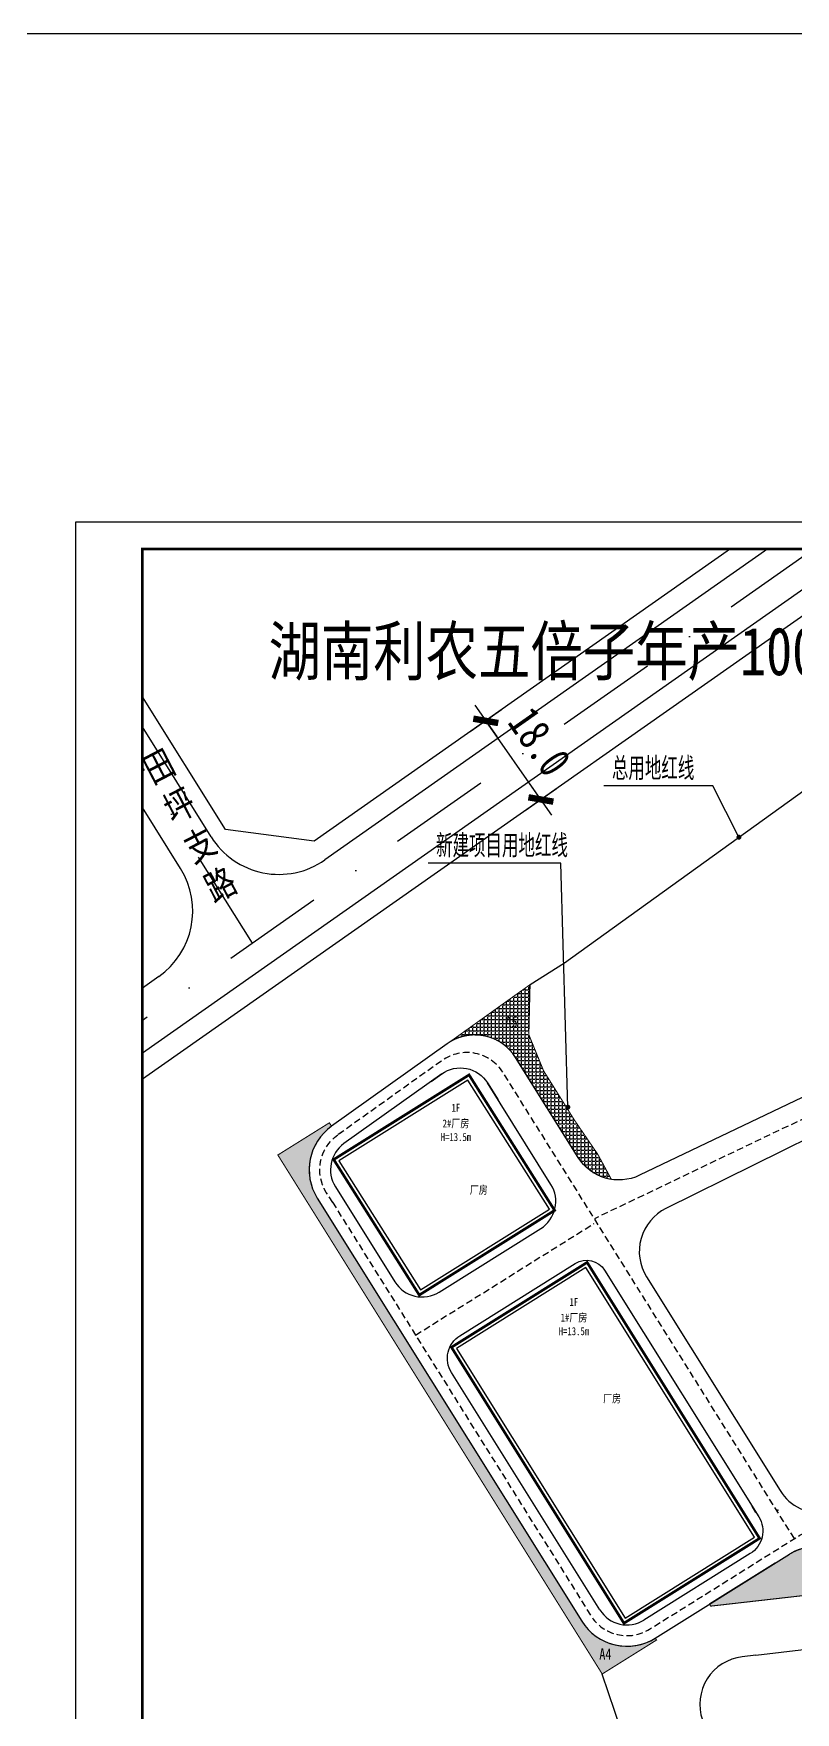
# Model space of a CAD drawing. Extents: x -809667 to 586099, y 3084146 to 3634412.
# Drawn here: x 382488.2 to 382631, y 3085645.5 to 3085960.2 of the extents above; entities that cross this region are included whole.
import ezdxf
from ezdxf.enums import TextEntityAlignment as Align

# ---------------------------------------------------------------- set-up
doc = ezdxf.new("R2010")
doc.units = 0
doc.header["$LTSCALE"] = 0.5
doc.header["$PDSIZE"] = 0.2
doc.linetypes.add('DASHDOT', pattern=[25.4, 12.7, -6.35, 0, -6.35])
doc.linetypes.add('DASHED', pattern=[0.75, 0.5, -0.25])
doc.layers.get('0').update_dxf_attribs({"linetype": 'CONTINUOUS'})
doc.layers.get('Defpoints').update_dxf_attribs({"linetype": 'CONTINUOUS'})
for name, color, linetype in [('0-人行道线', 46, 'CONTINUOUS'), ('DIM_LEAD', 3, 'CONTINUOUS'), ('DM-尺寸标注', 7, 'CONTINUOUS'), ('JMD', 7, 'CONTINUOUS'), ('JZD', 7, 'CONTINUOUS'), ('PUB_TITLE', 4, 'CONTINUOUS'), ('RD-中线', 1, 'DASHDOT'), ('RD-侧石线', 5, 'CONTINUOUS'), ('RD-红线', 7, 'CONTINUOUS'), ('wz', 6, 'CONTINUOUS'), ('后期', 7, 'CONTINUOUS'), ('建筑', 7, 'CONTINUOUS'), ('文字', 7, 'CONTINUOUS'), ('绿化轮廓', 3, 'CONTINUOUS'), ('道路', 4, 'CONTINUOUS')]:
    doc.layers.add(name, color=color, linetype=linetype)
doc.styles.add('-宋体', font='', dxfattribs={"width": 0.6})
doc.styles.add('_宋体', font='', dxfattribs={"width": 0.8})
doc.styles.add('DIMST', font='', dxfattribs={"width": 0.8})
doc.styles.add('HZ', font='', dxfattribs={"width": 0.8})
doc.styles.get("Standard").update_dxf_attribs({"font": 'rs.shx', "bigfont": 'hztxt.shx'})
doc.styles.get('-宋体').set_extended_font_data('NSimSun')
doc.styles.get('_宋体').set_extended_font_data('SimSun')
doc.styles.get('DIMST').set_extended_font_data('SimSun')
doc.styles.get('HZ').set_extended_font_data('NSimSun')
doc.dimstyles.get("Standard").update_dxf_attribs({"dimtxt": 0.18, "dimasz": 0.18, "dimexe": 0.18, "dimexo": 0.0625, "dimgap": 0.09, "dimtad": 0, "dimtih": 1, "dimtoh": 1, "dimdec": 4, "dimzin": 0, "dimdsep": 46, "dimtxsty": 'Standard', "dimcen": 0.09, "dimadec": 0, "dimazin": 0, "dimtfac": 1, "dimtdec": 4, "dimtofl": 0, "dimtmove": 0, "dimatfit": 3, "dimfxl": 0, "dimtolj": 1, "dimtzin": 0, "dimarcsym": 0})
pattern_1 = [(0, (-703.36834, 0), (0, 0.6985), [0.508, -0.1905]), (90, (-703.36834, 0), (-0.6985, 4e-17), [0.508, -0.1905])]

# ---------------------------------------------------------------- blocks, each defined once
blk = doc.blocks.new('尺寸线')
for p, q in [((0, 60), (0, -60)), ((-60, 0), (60, 0))]:
    blk.add_line(p, q)
at = {"const_width": 20}
blk.add_lwpolyline([(-28, -28), (28, 28)], dxfattribs=at)
blk = doc.blocks.new('*D73')
at = {"layer": 'Defpoints', "color": 0, "linetype": 'Continuous', "transparency": 16777216}
for p in [(382572.96, 3085831.33), (382572.96, 3085831.33), (382583.3, 3085816.59)]:
    blk.add_point(p, dxfattribs=at)
at = {"layer": 'DM-尺寸标注', "color": 0, "linetype": 'Continuous', "lineweight": -2, "transparency": 16777216}
for p, q in [((382572.92, 3085831.38), (382572.89, 3085831.43)), ((382583.3, 3085816.59), (382572.96, 3085831.33)), ((382583.33, 3085816.54), (382583.37, 3085816.49))]:
    blk.add_line(p, q, dxfattribs=at)
at = {"layer": 'DM-尺寸标注', "color": 0, "linetype": 'Continuous', "lineweight": -2, "transparency": 16777216, "xscale": 0.06, "yscale": 0.06, "zscale": 0.06}
for p, rotation in [((382572.96, 3085831.33), 305.0613931713592), ((382583.3, 3085816.59), 125.0613931713591)]:
    blk.add_blockref('尺寸线', p, dxfattribs=dict(at, rotation=rotation))
at = {"layer": 'DM-尺寸标注', "color": 0, "linetype": 'Continuous', "transparency": 16777216, "insert": (382583.04, 3085827.41), "char_height": 6, "attachment_point": 5, "rotation": 305.0614, "style": 'DIMST'}
blk.add_mtext('\\A1;18.0', dxfattribs=at)
blk = doc.blocks.new('GC0000')
at = {"linetype": 'Continuous'}
blk.add_point((0, 0), dxfattribs=at)

msp = doc.modelspace()

# ---------------------------------------------------------------- hatches: boundary and pattern name
at = {"layer": '绿化轮廓'}
h = msp.add_hatch(dxfattribs=at)
h.set_pattern_fill('ANGLE', color=256, scale=0.2)
h.set_pattern_definition(pattern_1)
edge = h.paths.add_edge_path()
edge.add_line((382578.564, 3085768.234), (382590.275, 3085749.502))
edge.add_arc((382597.906, 3085754.273), 9, 212.01433, 261.09929)
edge.add_line((382596.514, 3085745.382), (382593.923, 3085750.145))
edge.add_line((382593.923, 3085750.145), (382589.603, 3085756.47))
edge.add_line((382589.603, 3085756.47), (382583.783, 3085765.77))
edge.add_line((382583.783, 3085765.77), (382581.033, 3085772.498))
edge.add_line((382581.033, 3085772.498), (382581.269, 3085781.892))
edge.add_line((382581.269, 3085781.892), (382565.706, 3085770.789))
edge.add_arc((382570.933, 3085763.463), 9, 32.01384, 125.50351, ccw=False)
h = msp.add_hatch(dxfattribs=at)
h.set_pattern_fill('ANGLE', color=256, scale=0.2)
h.set_pattern_definition(pattern_1)
edge = h.paths.add_edge_path()
edge.add_line((382541.371, 3085741.893), (382590.969, 3085662.564))
edge.add_arc((382599.448, 3085667.865), 10, 212.01384, 302.01384)
edge.add_line((382604.749, 3085659.386), (382604.968, 3085659.036))
edge.add_line((382604.968, 3085659.036), (382594.792, 3085652.674))
edge.add_line((382594.792, 3085652.674), (382533.976, 3085749.948))
edge.add_line((382533.976, 3085749.948), (382543.635, 3085755.987))
edge.add_line((382543.635, 3085755.987), (382544.043, 3085755.335))
edge.add_arc((382549.85, 3085747.195), 10, 125.50351, 212.01384)
h = msp.add_hatch(dxfattribs=at)
h.set_pattern_fill('ANGLE', color=256, scale=0.2)
h.set_pattern_definition(pattern_1)
edge = h.paths.add_edge_path()
edge.add_arc((382616.155, 3086098.335), 420.89, 276.57904, 278.13188)
edge.add_line((382675.691, 3085681.678), (382702.204, 3085687.875))
edge.add_line((382702.204, 3085687.875), (382703.647, 3085675.463))
edge.add_line((382703.647, 3085675.463), (382615.142, 3085665.397))
edge.add_line((382615.142, 3085665.397), (382614.924, 3085665.747))
edge.add_line((382614.924, 3085665.747), (382629.937, 3085675.133))
edge.add_arc((382634.708, 3085667.502), 9, 97.00887, 122.01384, ccw=False)
edge.add_line((382633.61, 3085676.435), (382664.378, 3085680.217))

# ---------------------------------------------------------------- linework, layer by layer
at = {"layer": '0-人行道线', "linetype": 'Continuous'}
msp.add_line((382650.215, 3085863.553), (382548.395, 3085792.095), dxfattribs=at)
at = {"layer": '0-人行道线', "linetype": 'Continuous', "flags": 128}
for points in [[(382618.876, 3085863.553), (382540.799, 3085808.758)], [(382540.799, 3085808.758), (382524.137, 3085810.96), (382508.568, 3085835.862)], [(382548.395, 3085792.095), (382508.568, 3085764.144)]]:
    msp.add_lwpolyline(points, dxfattribs=at)
at = {"layer": 'DIM_LEAD', "linetype": 'Continuous'}
for p, q in [((382615.554, 3085819.135), (382595.117, 3085819.135)), ((382620.428, 3085809.516), (382615.554, 3085819.135)), ((382587.049, 3085804.652), (382562.14, 3085804.652)), ((382588.347, 3085758.917), (382587.049, 3085804.652))]:
    msp.add_line(p, q, dxfattribs=at)
at = {"layer": 'DIM_LEAD', "linetype": 'Continuous', "const_width": 0.467}
for points in [[(382620.534, 3085809.308, 1), (382620.323, 3085809.725, 1)], [(382588.354, 3085758.683, 1), (382588.341, 3085759.15, 1)]]:
    msp.add_lwpolyline(points, format="xyb", close=True, dxfattribs=at)
at = {"layer": 'PUB_TITLE', "linetype": 'Continuous'}
msp.add_lwpolyline([(382496.068, 3085571.553), (382916.568, 3085571.553), (382916.568, 3085868.553), (382496.068, 3085868.553)], close=True, dxfattribs=at)
at = {"layer": 'PUB_TITLE', "linetype": 'Continuous', "const_width": 0.5}
msp.add_lwpolyline([(382508.568, 3085576.553), (382911.568, 3085576.553), (382911.568, 3085863.553), (382508.568, 3085863.553)], close=True, dxfattribs=at)
at = {"layer": 'RD-中线', "ltscale": 3}
for points in [[(382634.545, 3085863.553), (382508.568, 3085775.141)], [(382529.215, 3085789.631), (382508.568, 3085822.656)]]:
    msp.add_lwpolyline(points, dxfattribs=at)
at = {"layer": 'RD-侧石线'}
for p, q in [((382521.451, 3085809.595), (382508.568, 3085830.202)), ((382515.739, 3085803.638), (382508.568, 3085815.109))]:
    msp.add_line(p, q, dxfattribs=at)
at = {"layer": 'RD-红线', "flags": 128}
msp.add_lwpolyline([(382508.693, 3085786.226), (382508.568, 3085786.138)], dxfattribs=at)
at = {"layer": '建筑', "linetype": 'Continuous', "const_width": 0.5, "flags": 128}
for points in [[(382560.493, 3085723.706), (382585.87, 3085739.572), (382569.826, 3085764.967), (382544.448, 3085749.101)], [(382598.866, 3085662.194), (382624.303, 3085678.097), (382591.966, 3085729.821), (382566.528, 3085713.917)]]:
    msp.add_lwpolyline(points, close=True, dxfattribs=at)
at = {"layer": '建筑', "linetype": 'Continuous', "flags": 128}
for points in [[(382560.712, 3085724.669), (382584.903, 3085739.793), (382569.606, 3085764.004), (382545.416, 3085748.88)], [(382599.088, 3085663.158), (382623.339, 3085678.32), (382591.743, 3085728.856), (382567.493, 3085713.694)]]:
    msp.add_lwpolyline(points, close=True, dxfattribs=at)
msp.add_lwpolyline([(382627.219, 3085673.434), (382614.924, 3085665.747)], dxfattribs=at)
at = {"layer": '文字', "color": 3, "linetype": 'Continuous', "flags": 128}
msp.add_lwpolyline([(381543.42, 3085960.15), (382983.269, 3085960.15), (382983.269, 3085486.288), (381543.42, 3085486.288)], close=True, dxfattribs=at)
at = {"layer": '文字', "linetype": 'Continuous', "flags": 128}
msp.add_lwpolyline([(382581.269, 3085781.892), (382587.728, 3085785.991), (382691.992, 3085861.002), (382748.361, 3085745.012)], dxfattribs=at)
at = {"layer": '绿化轮廓', "linetype": 'Continuous', "ltscale": 0.001, "const_width": 0.2, "flags": 128}
for points in [[(382578.564, 3085768.234), (382590.275, 3085749.502, 0.2175095), (382596.514, 3085745.382), (382593.923, 3085750.145), (382589.603, 3085756.47), (382583.783, 3085765.77), (382581.033, 3085772.498), (382581.269, 3085781.892), (382565.706, 3085770.789), (382565.706, 3085770.789), (382565.706, 3085770.789, -0.4321672), (382578.564, 3085768.234)], [(382541.371, 3085741.893), (382590.969, 3085662.564, 0.4142136), (382604.749, 3085659.386), (382604.968, 3085659.036), (382594.792, 3085652.674), (382533.976, 3085749.948), (382543.635, 3085755.987), (382544.043, 3085755.335, 0.396485), (382541.371, 3085741.893)], [(382664.378, 3085680.217, 0.0067756), (382675.691, 3085681.678), (382702.204, 3085687.875), (382703.647, 3085675.463), (382615.142, 3085665.397), (382614.924, 3085665.747), (382629.937, 3085675.133, -0.1095397), (382633.61, 3085676.435), (382664.378, 3085680.217)]]:
    msp.add_lwpolyline(points, format="xyb", dxfattribs=at)
at = {"layer": '道路', "linetype": 'Continuous'}
for p, q in [((382625.84, 3085863.553), (382542.79, 3085805.268)), ((382643.251, 3085863.553), (382546.792, 3085795.858)), ((382565.706, 3085770.789), (382544.043, 3085755.335)), ((382541.371, 3085741.893), (382590.969, 3085662.564)), ((382623.614, 3085682.973), (382622.882, 3085684.144)), ((382604.749, 3085659.386), (382629.937, 3085675.133)), ((382623.625, 3085656.2, -859.056), (382759.171, 3085672.275, -859.056)), ((382599.991, 3085637.395), (382594.792, 3085652.674))]:
    msp.add_line(p, q, dxfattribs=at)
for points in [[(382546.792, 3085795.858), (382508.568, 3085769.032)], [(382511.637, 3085783.405), (382508.568, 3085781.251)]]:
    msp.add_lwpolyline(points, dxfattribs=at)
at = {"layer": '道路', "color": 1, "linetype": 'DASHED', "ltscale": 5, "flags": 128}
for points in [[(382630.822, 3085678.045), (382576.208, 3085765.4, 0.4321672), (382564.779, 3085767.671), (382545.204, 3085753.707)], [(382544.259, 3085741.047), (382543.067, 3085742.954, -0.396485), (382545.204, 3085753.707), (382545.939, 3085754.231)], [(382544.223, 3085741.105), (382592.665, 3085663.624, 0.4142136), (382603.689, 3085661.081), (382631.823, 3085678.671, -0.1095397), (382634.272, 3085679.539), (382674.058, 3085684.43, 0.0268288), (382675.008, 3085684.599), (382714.356, 3085693.796)]]:
    msp.add_lwpolyline(points, format="xyb", dxfattribs=at)
at = {"layer": '道路', "linetype": 'Continuous', "flags": 128}
for points in [[(382636.492, 3085762.75), (382601.789, 3085746.154, -0.3815872), (382590.275, 3085749.502), (382578.564, 3085768.234)], [(382564.717, 3085765.17), (382546.366, 3085752.079, 0.396485), (382544.763, 3085744.014), (382555.926, 3085726.158, 0.4142136), (382564.195, 3085724.251), (382583.273, 3085736.179, 0.4142136), (382585.18, 3085744.448), (382573.289, 3085763.467)], [(382562.696, 3085763.729), (382564.717, 3085765.17, -0.4321672), (382573.289, 3085763.467), (382575.271, 3085760.295)], [(382639.579, 3085756.185), (382606.746, 3085739.924, 0.4434809), (382603.109, 3085727.087), (382628.145, 3085687.043, 0.2914499), (382636.875, 3085682.881), (382639.778, 3085683.238)], [(382594.36, 3085664.684), (382566.529, 3085709.2, -0.4142136), (382568.118, 3085716.09), (382589.74, 3085729.608, -0.4142135), (382595.252, 3085728.337), (382624.144, 3085682.125, -0.4142136), (382622.555, 3085675.235), (382602.629, 3085662.777)]]:
    msp.add_lwpolyline(points, format="xyb", dxfattribs=at)
at = {"layer": '道路', "color": 1, "linetype": 'DASHED', "ltscale": 5, "flags": 128}
for points in [[(382638.089, 3085759.412), (382593.333, 3085738.009)], [(382559.797, 3085716.195), (382593.29, 3085737.135)]]:
    msp.add_lwpolyline(points, dxfattribs=at)
at = {"layer": '道路', "linetype": 'Continuous', "elevation": -859.056, "flags": 128}
msp.add_lwpolyline([(382623.625, 3085656.2), (382621.029, 3085655.892, 0.4771135), (382613.569, 3085644.056)], format="xyb", dxfattribs=at)
at = {"layer": '道路', "linetype": 'Continuous'}
for centre, radius, start, end in [((382534.172, 3085817.548), 15, 212.01382, 305.0614), ((382503.019, 3085795.685), 15, 305.06141, 32.01382), ((382570.933, 3085763.463), 9, 32.01384, 125.50351), ((382549.85, 3085747.195), 10, 125.50351, 212.01384), ((382634.708, 3085667.502), 9, 97.00887, 122.01384), ((382599.448, 3085667.865), 6, 212.01384, 302.01384), ((382599.448, 3085667.865), 10, 212.01384, 302.01384)]:
    msp.add_arc(centre, radius, start, end, dxfattribs=at)

# ---------------------------------------------------------------- block references
at = {"layer": 'JZD', "color": 8, "linetype": 'Continuous'}
msp.add_blockref('GC0000', (382627.694, 3085683.386), dxfattribs=at)
msp.add_blockref('GC0000', (382627.694, 3085683.386), dxfattribs=at)

# ---------------------------------------------------------------- texts
at = {"layer": 'DIM_LEAD', "color": 7, "linetype": 'Continuous', "style": '-宋体', "width": 0.6}
for s, p in [('总用地红线', (382596.617, 3085820.635)), ('新建项目用地红线', (382563.64, 3085806.152))]:
    msp.add_text(s, height=3.7764, dxfattribs=at).set_placement(p)
at = {"layer": 'JMD', "linetype": 'Continuous', "style": 'HZ', "width": 0.8}
for s, p in [('1F', (382567.368, 3085758.8)), ('2#厂房', (382567.368, 3085755.919)), ('H=13.5m', (382567.368, 3085753.314)), ('厂房', (382571.651, 3085743.459)), ('1F', (382589.489, 3085722.403)), ('1#厂房', (382589.489, 3085719.522)), ('H=13.5m', (382589.489, 3085716.918)), ('厂房', (382596.649, 3085704.361))]:
    msp.add_text(s, height=1.5, dxfattribs=at).set_placement(p, align=Align.MIDDLE)
at = {"layer": 'wz', "linetype": 'Continuous', "insert": (382532.234, 3085848.887, -41.41), "char_height": 9, "width": 376.26643, "attachment_point": 1, "style": 'DIMST'}
msp.add_mtext('{\\fSimHei|b0|i0|c134|p49;\\C0;湖南利农五倍子年产1000吨食品级单宁酸加工项目修建性详细规划}', dxfattribs=at)
at = {"layer": '后期', "color": 6, "style": '_宋体', "width": 0.8}
for s, p in [('A5', (382576.618, 3085773.849)), ('A4', (382594.242, 3085655.355))]:
    msp.add_text(s, height=2.1148, dxfattribs=at).set_placement(p)
at = {"layer": '文字', "linetype": 'Continuous', "insert": (382508.087, 3085823.783), "char_height": 5, "width": 162.80629, "attachment_point": 1, "rotation": 27.48335, "style": 'DIMST'}
msp.add_mtext('{\\fSimHei|b0|i0|c134|p49;田\\P坪\\P支\\P路}', dxfattribs=at)

# ---------------------------------------------------------------- dimensions: what is measured, and where the dimension line sits
at = {"layer": 'DM-尺寸标注', "linetype": 'Continuous'}
dim = msp.add_linear_dim(base=(382572.958, 3085831.327), p1=(382583.299, 3085816.591), p2=(382572.958, 3085831.327), angle=125.06139, text='18.0', dimstyle='Standard', override={"dimscale": 1, "dimtxt": 6, "dimasz": 0.06, "dimexe": 0, "dimexo": 0, "dimgap": 3, "dimtad": 1, "dimjust": 0, "dimtih": 0, "dimtoh": 0, "dimdec": 1, "dimlfac": 1, "dimdsep": 46, "dimtxsty": 'DIMST', "dimblk": '尺寸线', "dimsah": 0, "dimtsz": 0, "dimcen": 0, "dimdle": 1.5, "dimse1": 0, "dimse2": 0, "dimsd1": 0, "dimsd2": 0, "dimtol": 0, "dimtix": 1, "dimtofl": 1, "dimtmove": 2, "dimatfit": 3}, dxfattribs=at)
dim.commit()
dim.dimension.update_dxf_attribs({"geometry": '*D73', "text_midpoint": (382583.04, 3085827.406)})

doc.saveas('drawing.dxf')
